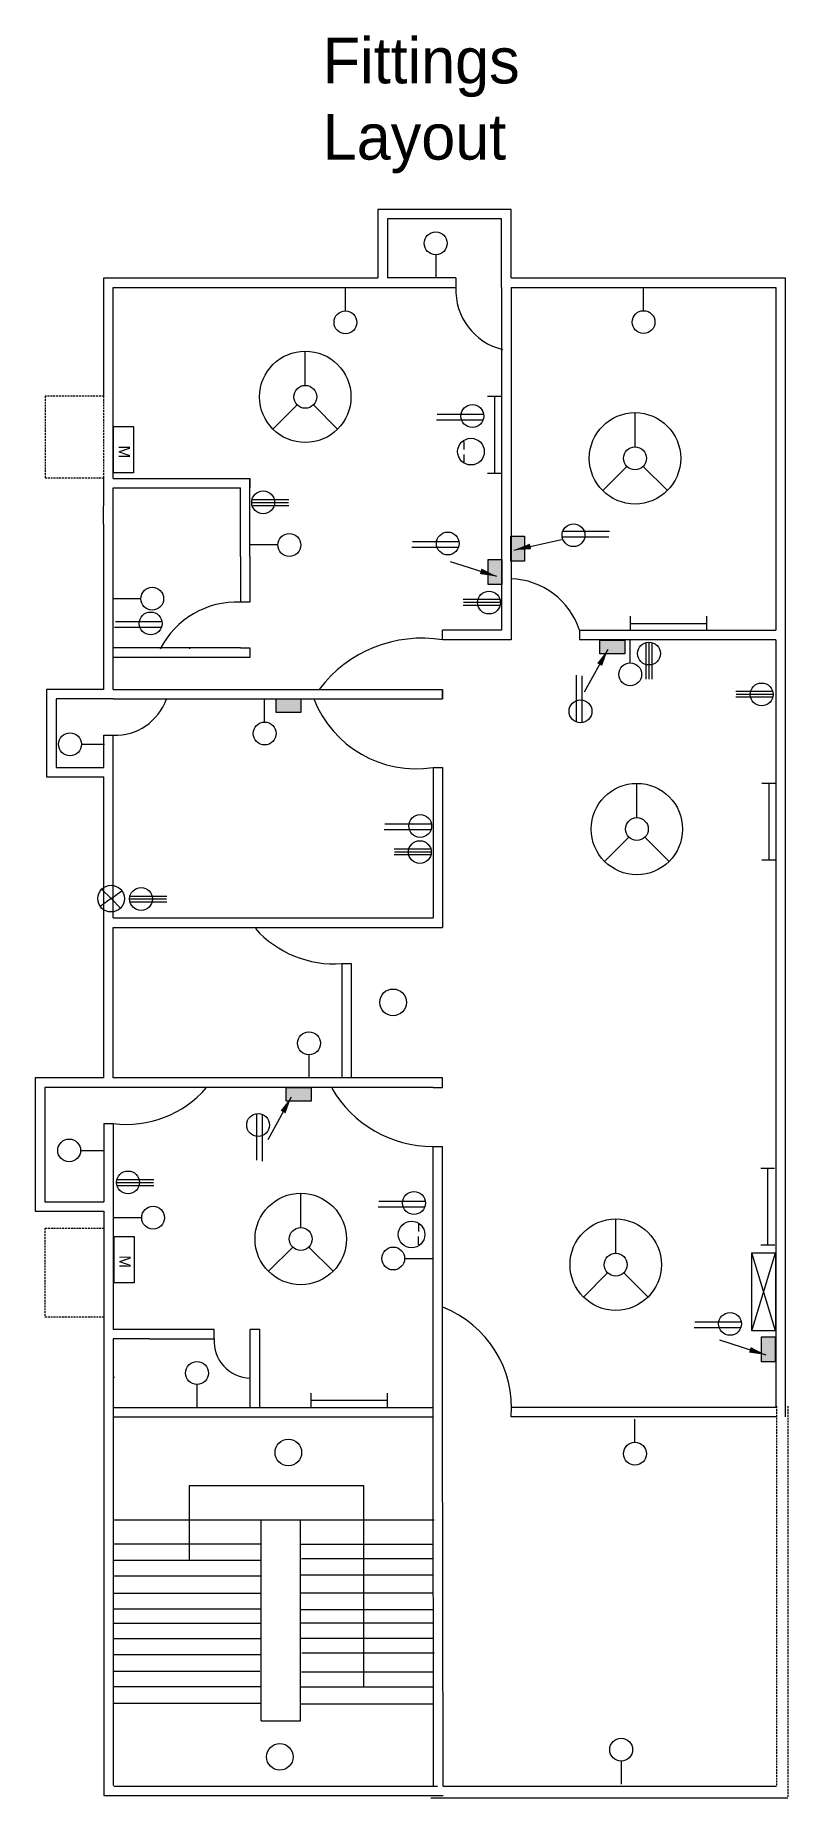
# Model space of a CAD drawing. Header units: inches. Extents: x 310 to 705, y 245 to 1171.
import ezdxf

# ---------------------------------------------------------------- set-up
doc = ezdxf.new("R2010")
doc.units = ezdxf.units.IN
doc.header["$MEASUREMENT"] = 0
doc.linetypes.add('ACAD_ISO03W100', pattern=[30, 12, -18])
doc.linetypes.add('DASHEDX2', pattern=[1.5, 1, -0.5])
doc.dimstyles.get("Standard").update_dxf_attribs({"dimtxt": 0.18, "dimasz": 0.18, "dimexe": 0.18, "dimexo": 0.0625, "dimgap": 0.09, "dimtad": 0, "dimtih": 1, "dimtoh": 1, "dimdec": 4, "dimzin": 0, "dimdsep": 46, "dimtxsty": 'Standard', "dimcen": 0.09, "dimadec": 0, "dimazin": 0, "dimtfac": 1, "dimtdec": 4, "dimtofl": 0, "dimtmove": 0, "dimatfit": 3, "dimfxl": 1, "dimtolj": 1, "dimtzin": 0, "dimarcsym": 0})

# ---------------------------------------------------------------- blocks, each defined once
blk = doc.blocks.new('fan')
for p, q in [((605.16, 734), (605.16, 752)), ((600.92, 723.76), (588.18, 711.04)), ((609.41, 723.76), (622.14, 711.04))]:
    blk.add_line(p, q)
for radius in [24, 6]:
    blk.add_circle((605.16, 728), radius)
blk = doc.blocks.new('lintelLight_right')
blk.add_line((449.77, 754.89), (464.67, 754.89))
blk.add_circle((443.77, 754.89), 6)
blk = doc.blocks.new('lintelLight_left')
blk.add_line((398.77, 760.89), (384.1, 760.89))
blk.add_circle((404.77, 760.89), 6)
blk = doc.blocks.new('wallLight')
for p, q in [((500.58, 753.82), (500.58, 746.45)), ((500.74, 750.04), (540.74, 750.04)), ((540.79, 746.55), (540.79, 753.82))]:
    blk.add_line(p, q)
blk = doc.blocks.new('lintelLight_down')
blk.add_line((440.15, 727.94), (440.15, 715.75))
blk.add_circle((440.15, 733.94), 6)
blk = doc.blocks.new('lintelLight_up')
blk.add_line((398.11, 719.65), (398.11, 731.85))
blk.add_circle((398.11, 713.65), 6)
blk = doc.blocks.new('K-Type')
blk.add_circle((523.79, 509.15), 7)
blk = doc.blocks.new('2-pin5Asocket_ss')
for p, q in [((476.98, 707.06), (452.48, 707.06)), ((477.22, 710.03), (452.84, 710.03))]:
    blk.add_line(p, q)
blk.add_circle((471.38, 709.16), 6)
blk = doc.blocks.new('2-pin5Asocket_ST')
blk.add_blockref('2-pin5Asocket_ss', (0, 0))
blk = doc.blocks.new('2-pin5Asocket_TS')
blk.add_blockref('2-pin5Asocket_ST', (0, 0))
blk = doc.blocks.new('exhaustFan')
for q in [(544.69, 688.86), (555.27, 688), (543.96, 679.75), (554.55, 678.91)]:
    blk.add_line((549.61, 683.88), q)
blk.add_circle((549.61, 683.88), 7)
blk = doc.blocks.new('3-pin5A_15A_skirting_level_socket')
for p, q in [((280.97, 770.28), (261.7, 770.28)), ((281.21, 768.72), (261.83, 768.72)), ((280.97, 767.22), (261.7, 767.22))]:
    blk.add_line(p, q)
blk.add_circle((275.21, 768.72), 6)
blk = doc.blocks.new('TV_antena_socket')
for p, q in [((397.83, 676.39), (402.1, 676.39)), ((408.78, 676.49), (404.71, 676.49))]:
    blk.add_line(p, q)
blk.add_circle((403.2, 680.07), 7)
blk = doc.blocks.new('switch_board')
blk.add_lwpolyline([(156.81, 681.17), (181.13, 681.17), (181.13, 670.62), (156.81, 670.62)], close=True)
blk = doc.blocks.new('20A_SP_MCB_Skirting_level')
blk.add_blockref('switch_board', (0, 0))
at = {"insert": (166.73, 679.36), "char_height": 6, "width": 9.7861, "attachment_point": 1}
blk.add_mtext('M', dxfattribs=at)

msp = doc.modelspace()

# ---------------------------------------------------------------- hatches: boundary and pattern name
h = msp.add_hatch(color=256)
h.set_gradient(color1=(133, 122, 168), one_color=1, tint=1, name='INVCYLINDER')
h.paths.add_polyline_path([(566.62, 907.85), (559.57, 907.85), (559.57, 894.72), (566.62, 894.72)])
h = msp.add_hatch(color=256)
h.set_gradient(color1=(133, 122, 168), one_color=1, tint=1, name='INVCYLINDER')
h.paths.add_polyline_path([(547.49, 882.45), (554.57, 882.45), (554.57, 895.58), (547.49, 895.58)])
h = msp.add_hatch(color=256)
h.set_gradient(color1=(133, 122, 168), one_color=1, tint=1, name='INVCYLINDER')
h.paths.add_polyline_path([(619.36, 846.13), (619.36, 853.27), (606.24, 853.27), (606.24, 846.13)])
h = msp.add_hatch(color=256)
h.set_gradient(color1=(133, 122, 168), one_color=1, tint=1, name='INVCYLINDER')
h.paths.add_polyline_path([(436.07, 822.41), (436.07, 815.31), (449.19, 815.31), (449.19, 822.41)])
h = msp.add_hatch(color=256)
h.set_gradient(color1=(133, 122, 168), one_color=1, tint=1, name='INVCYLINDER')
h.paths.add_polyline_path([(454.5, 611.26), (454.5, 618.2), (441.37, 618.2), (441.37, 611.26)])
h = msp.add_hatch(color=256)
h.set_gradient(color1=(143, 129, 146), one_color=1, tint=1, name='INVCYLINDER')
h.paths.add_polyline_path([(691.12, 474.27), (698.26, 474.27), (698.26, 487.4), (691.12, 487.4)])

# ---------------------------------------------------------------- linework, layer by layer
for p, q in [((559.57, 1079.41), (489.57, 1079.41)), ((489.57, 1079.41), (489.57, 1043.41)), ((554.57, 1074.41), (494.57, 1074.41)), ((494.57, 1074.41), (494.57, 1043.41)), ((554.57, 1043.41), (554.57, 1074.41)), ((559.57, 1043.41), (559.57, 1079.41)), ((345.57, 1043.41), (489.57, 1043.41)), ((345.57, 981.42), (345.57, 1043.41)), ((350.57, 938.2), (350.57, 1038.41)), ((350.57, 1038.41), (530.57, 1038.41)), ((530.57, 1043.41), (494.57, 1043.41)), ((530.57, 1043.41), (530.57, 1038.41)), ((554.57, 1038.41), (554.57, 1043.41)), ((554.57, 1038.41), (554.57, 858.41)), ((559.57, 1043.41), (703.57, 1043.41)), ((559.57, 1038.41), (559.57, 853.41)), ((559.57, 1038.41), (698.57, 1038.41)), ((698.57, 1038.41), (698.57, 858.41)), ((703.57, 1043.41), (703.57, 853.41)), ((345.39, 938.2), (345.57, 938.2)), ((345.39, 938.2), (345.39, 933.2)), ((345.57, 933.2), (345.57, 938.47)), ((350.57, 938.2), (422.39, 938.2)), ((422.39, 938.2), (422.39, 933.2)), ((422.39, 897.2), (422.39, 938.2)), ((345.39, 933.2), (345.57, 933.2)), ((345.39, 914.2), (345.57, 933.2)), ((350.57, 933.2), (417.39, 933.2)), ((350.57, 914.2), (350.57, 933.2)), ((417.39, 897.2), (417.39, 933.2)), ((345.39, 914.2), (345.57, 914.2)), ((345.57, 827.41), (345.57, 914.2)), ((350.57, 827.41), (350.57, 914.2)), ((417.39, 897.2), (417.39, 873.2)), ((422.39, 897.2), (422.39, 873.2)), ((422.39, 873.2), (417.39, 873.2)), ((554.57, 858.41), (523.57, 858.41)), ((523.57, 853.41), (523.57, 858.41)), ((554.57, 853.41), (523.57, 853.41)), ((559.57, 853.41), (554.57, 853.41)), ((595.57, 858.41), (595.57, 853.41)), ((595.57, 858.41), (698.57, 858.41)), ((698.57, 853.41), (595.57, 853.41)), ((698.57, 853.41), (698.57, 618.41)), ((703.57, 858.41), (703.57, 618.41)), ((345.57, 849.2), (345.39, 849.2)), ((345.57, 844.2), (345.39, 844.2)), ((417.39, 849.2), (350.57, 849.2)), ((422.39, 844.2), (350.57, 844.2)), ((417.39, 849.2), (422.39, 849.2)), ((422.39, 849.2), (422.39, 844.2)), ((345.57, 827.41), (315.57, 827.41)), ((315.57, 827.41), (315.57, 781.41)), ((350.57, 827.41), (523.57, 827.41)), ((523.57, 827.41), (523.57, 822.41)), ((523.57, 822.41), (523.57, 827.41)), ((350.57, 822.41), (320.57, 822.41)), ((320.57, 822.41), (320.57, 786.41)), ((350.57, 822.41), (518.57, 822.41)), ((518.57, 822.41), (523.57, 822.41)), ((345.57, 786.41), (345.57, 803.41)), ((345.57, 803.41), (350.57, 803.41)), ((350.57, 707.41), (350.57, 803.41)), ((315.57, 781.41), (345.57, 781.41)), ((320.57, 786.41), (345.57, 786.41)), ((345.57, 702.41), (345.57, 781.41)), ((518.57, 786.41), (523.57, 786.42)), ((518.57, 786.41), (518.57, 707.41)), ((523.57, 786.42), (523.57, 702.41)), ((345.57, 623.41), (345.57, 707.41)), ((350.57, 707.41), (475.57, 707.41)), ((470.57, 707.41), (518.57, 707.41)), ((475.57, 707.41), (475.57, 707.41)), ((350.57, 623.41), (350.57, 702.41)), ((350.57, 702.41), (470.57, 702.41)), ((470.57, 702.41), (523.57, 702.41)), ((470.57, 683.41), (470.57, 623.41)), ((470.57, 683.41), (475.57, 683.41)), ((475.57, 683.41), (475.57, 623.41)), ((345.57, 623.41), (309.57, 623.41)), ((309.57, 623.41), (309.57, 553.41)), ((523.57, 623.41), (350.57, 623.41)), ((523.57, 618.41), (523.57, 623.41)), ((350.57, 618.41), (314.57, 618.41)), ((314.57, 618.41), (314.57, 558.41)), ((518.57, 618.41), (350.57, 618.41)), ((518.57, 618.41), (523.57, 618.41)), ((698.57, 618.41), (698.57, 618.41)), ((698.57, 618.41), (698.57, 450.41)), ((703.57, 618.41), (703.57, 445.41)), ((345.57, 599.41), (345.57, 558.41)), ((345.57, 599.41), (350.57, 599.41)), ((350.57, 599.41), (350.57, 491.41)), ((518.57, 450.41), (518.57, 587.41)), ((518.57, 587.41), (523.57, 587.41)), ((523.57, 450.41), (523.57, 587.41)), ((314.57, 558.41), (314.57, 558.41)), ((314.57, 558.41), (345.57, 558.41)), ((309.57, 553.41), (345.57, 553.41)), ((345.57, 553.41), (345.57, 491.41)), ((686, 490.63), (698.55, 531.59)), ((698.55, 490.63), (686, 531.59)), ((345.57, 491.41), (345.57, 445.41)), ((369.57, 491.41), (350.57, 491.41)), ((403.57, 491.41), (369.57, 491.41)), ((403.57, 486.41), (403.57, 491.41)), ((427.57, 491.41), (422.57, 491.41)), ((422.57, 486.41), (422.57, 491.41)), ((427.57, 450.41), (427.57, 491.41)), ((350.57, 486.41), (350.57, 450.41)), ((369.57, 486.41), (350.57, 486.41)), ((369.57, 486.41), (403.57, 486.41)), ((422.57, 450.41), (422.57, 486.41)), ((345.57, 450.41), (345.57, 246.62)), ((350.57, 450.41), (422.57, 450.41)), ((350.57, 450.41), (350.57, 251.98)), ((350.57, 445.41), (427.57, 445.41)), ((422.57, 450.41), (518.57, 450.41)), ((422.57, 445.41), (518.58, 445.41)), ((518.88, 251.62), (518.57, 450.41)), ((518.58, 445.41), (518.57, 445.41)), ((523.88, 251.48), (523.57, 450.41)), ((523.57, 445.41), (523.58, 445.41)), ((698.91, 445.41), (559.57, 445.41)), ((698.57, 450.41), (559.78, 450.41)), ((482.18, 409.17), (390.45, 409.17)), ((390.45, 409.17), (390.45, 370.06)), ((482.18, 303.77), (482.18, 409.17)), ((350.6, 391.36), (519.18, 391.36)), ((428.32, 285.87), (428.32, 391.36)), ((448.96, 285.87), (448.96, 391.36)), ((350.46, 378.86), (428.17, 378.86)), ((350.64, 370.2), (428.35, 370.2)), ((449.13, 378.66), (518.56, 378.66)), ((449.41, 371.17), (518.83, 371.17)), ((350.35, 361.94), (428.06, 361.94)), ((449.13, 362.57), (518.56, 362.57)), ((350.46, 352.93), (428.17, 352.93)), ((449.13, 353.14), (518.56, 353.14)), ((350.59, 344.68), (428.3, 344.68)), ((449.13, 344.27), (518.56, 344.27)), ((350.56, 337.16), (428.27, 337.16)), ((449.13, 337.33), (518.56, 337.33)), ((350.38, 329.03), (428.11, 329.03)), ((449.13, 329.29), (518.56, 329.29)), ((350.66, 320.76), (428.27, 320.76)), ((449.69, 321.52), (519.11, 321.52)), ((350.38, 311.97), (427.49, 311.97)), ((449.41, 311.54), (518.83, 311.54)), ((350.57, 303.87), (428.39, 303.87)), ((449.13, 303.77), (518.56, 303.77)), ((350.33, 295.1), (428.36, 295.1)), ((448.91, 294.82), (518.61, 294.82)), ((428.32, 285.87), (448.96, 285.87)), ((350.88, 251.62), (518.88, 251.62)), ((517.41, 251.48), (520.93, 251.48)), ((523.88, 251.48), (698.91, 251.48)), ((345.57, 246.62), (523.89, 246.62)), ((517.41, 245.48), (704.91, 245.48))]:
    msp.add_line(p, q)
at = {"linetype": 'DASHEDX2'}
for p, q in [((345.58, 981.42), (314.73, 981.42)), ((314.73, 981.42), (314.73, 938.47)), ((345.58, 938.47), (345.57, 981.42)), ((314.73, 938.47), (345.58, 938.47)), ((314.69, 544.43), (314.69, 497.99)), ((314.74, 544.49), (345.57, 544.49)), ((314.69, 497.99), (345.57, 497.99)), ((698.91, 451.02), (698.91, 251.48)), ((704.91, 451.02), (704.91, 245.48))]:
    msp.add_line(p, q, dxfattribs=at)
for points in [[(566.62, 907.85), (566.62, 894.72), (559.48, 894.72), (559.48, 907.85)], [(554.62, 895.58), (554.62, 882.45), (547.49, 882.45), (547.49, 895.58)], [(606.24, 853.27), (619.36, 853.27), (619.36, 846.13), (606.24, 846.13)], [(436.07, 822.44), (449.19, 822.44), (449.19, 815.31), (436.07, 815.31)], [(441.37, 618.39), (454.5, 618.39), (454.5, 611.26), (441.37, 611.26)], [(698.55, 531.59), (698.55, 490.63), (686, 490.63), (686, 531.59)], [(698.26, 487.4), (698.26, 474.27), (691.12, 474.27), (691.12, 487.4)]]:
    msp.add_lwpolyline(points, close=True)
msp.add_lwpolyline([(351.29, 466.12), (350.57, 466.12)])
for centre, radius, start, end in [((562.51, 1036.96), 31.97, 177.40022, 256.6301), ((558.05, 846.02), 39.51, 18.27506, 87.96683), ((415.41, 828.16), 45.09, 87.48995, 152.88477), ((512.74, 786.47), 67.81, 80.80535, 142.8631), ((427.61, 835.05), 39.5, 159.00029, 159.76482), ((351.71, 831.76), 28.38, 267.69949, 340.48229), ((509.68, 843.53), 57.81, 201.42986, 278.84461), ((466.71, 738.96), 55.69, 221.82469, 273.97618), ((357.37, 654.71), 55.72, 262.98985, 319.22602), ((518.4, 648.63), 61.22, 209.97256, 270.15857), ((503.26, 450.29), 56.52, 355.03747, 68.77947), ((422.79, 485.1), 19.27, 176.12552, 269.34048)]:
    msp.add_arc(centre, radius, start, end)

# ---------------------------------------------------------------- block references
at = {"linetype": 'ACAD_ISO03W100'}
for name, p in [('lintelLight_down', (79.82, 327.65)), ('lintelLight_up', (74.44, 306.44)), ('lintelLight_up', (231.05, 306.58)), ('fan', (-153.73, 253)), ('fan', (19.5, 220.71)), ('lintelLight_left', (38.29, 142.32)), ('lintelLight_left', (-33.74, 114.1)), ('wallLight', (121.59, 112.01)), ('lintelLight_up', (224.03, 121.63)), ('lintelLight_up', (31.99, 90.6)), ('fan', (20.48, 26.05)), ('lintelLight_down', (13.22, -92.35)), ('lintelLight_left', (-33.27, -210.89)), ('fan', (-156.1, -189.15)), ('fan', (9.37, -202.66)), ('lintelLight_right', (53.88, -226.3)), ('lintelLight_down', (-45.6, -265.47)), ('wallLight', (-46.21, -295.88)), ('lintelLight_up', (226.51, -287.55)), ('lintelLight_down', (177.23, -463.2))]:
    msp.add_blockref(name, p, dxfattribs=at)
at = {"linetype": 'ACAD_ISO03W100', "rotation": 90}
for name, p in [('wallLight', (1300.98, 440.38)), ('lintelLight_down', (1061.79, 358.43)), ('wallLight', (1445.11, 237.27)), ('lintelLight_down', (1061.34, 145.17)), ('wallLight', (1444.56, 35.11))]:
    msp.add_blockref(name, p, dxfattribs=at)
for name, p in [('2-pin5Asocket_ss', (67.85, 261.74)), ('2-pin5Asocket_ss', (54.91, 194.83)), ('3-pin5A_15A_skirting_level_socket', (272.74, 104.26)), ('2-pin5Asocket_ss', (-101.18, 152.85)), ('3-pin5A_15A_skirting_level_socket', (415.96, 56.02)), ('2-pin5Asocket_TS', (40.43, 46.52)), ('3-pin5A_15A_skirting_level_socket', (236.41, -26.75)), ('K-Type', (-26.23, 153.94)), ('2-pin5Asocket_ss', (37.17, -151.44)), ('2-pin5Asocket_ss', (203.22, -214.88)), ('K-Type', (-81.25, -82.41)), ('K-Type', (-85.72, -242.2))]:
    msp.add_blockref(name, p)
for name, p, rotation in [('20A_SP_MCB_Skirting_level', (-319.92, 1122.17), 270), ('TV_antena_socket', (-141.58, 1355.42), 270), ('3-pin5A_15A_skirting_level_socket', (704.53, 1694.31), 180), ('2-pin5Asocket_ss', (1063.73, 1617.51), 180), ('3-pin5A_15A_skirting_level_socket', (1400.71, 571.01), 90), ('2-pin5Asocket_ss', (-113.14, 1287.28), 270), ('exhaustFan', (899.02, 1401.41), 180), ('3-pin5A_15A_skirting_level_socket', (640.39, 1486.1), 180), ('2-pin5Asocket_ss', (1135.82, 127.31), 90), ('3-pin5A_15A_skirting_level_socket', (633.54, 1337.24), 180), ('TV_antena_socket', (1187.37, 138.01), 90), ('20A_SP_MCB_Skirting_level', (-319.58, 697.01), 270)]:
    msp.add_blockref(name, p, dxfattribs=dict(rotation=rotation))

# ---------------------------------------------------------------- texts
at = {"insert": (460.62, 1169.56), "char_height": 24, "width": 101.4283, "attachment_point": 1}
msp.add_mtext('Fittings Layout', dxfattribs=at)

# ---------------------------------------------------------------- leaders
for points in [[(560.98, 900.51), (585.96, 906.14)], [(552.15, 886.66), (527.76, 894.45)], [(610.44, 848.31), (598.03, 825.91)], [(444.11, 613.39), (431.71, 590.99)], [(693.6, 477.93), (669.21, 485.72)]]:
    msp.add_leader(points, dimstyle='Standard', override={"dimasz": 9, "dimgap": 0.09, "dimtad": 0})

doc.saveas('drawing.dxf')
